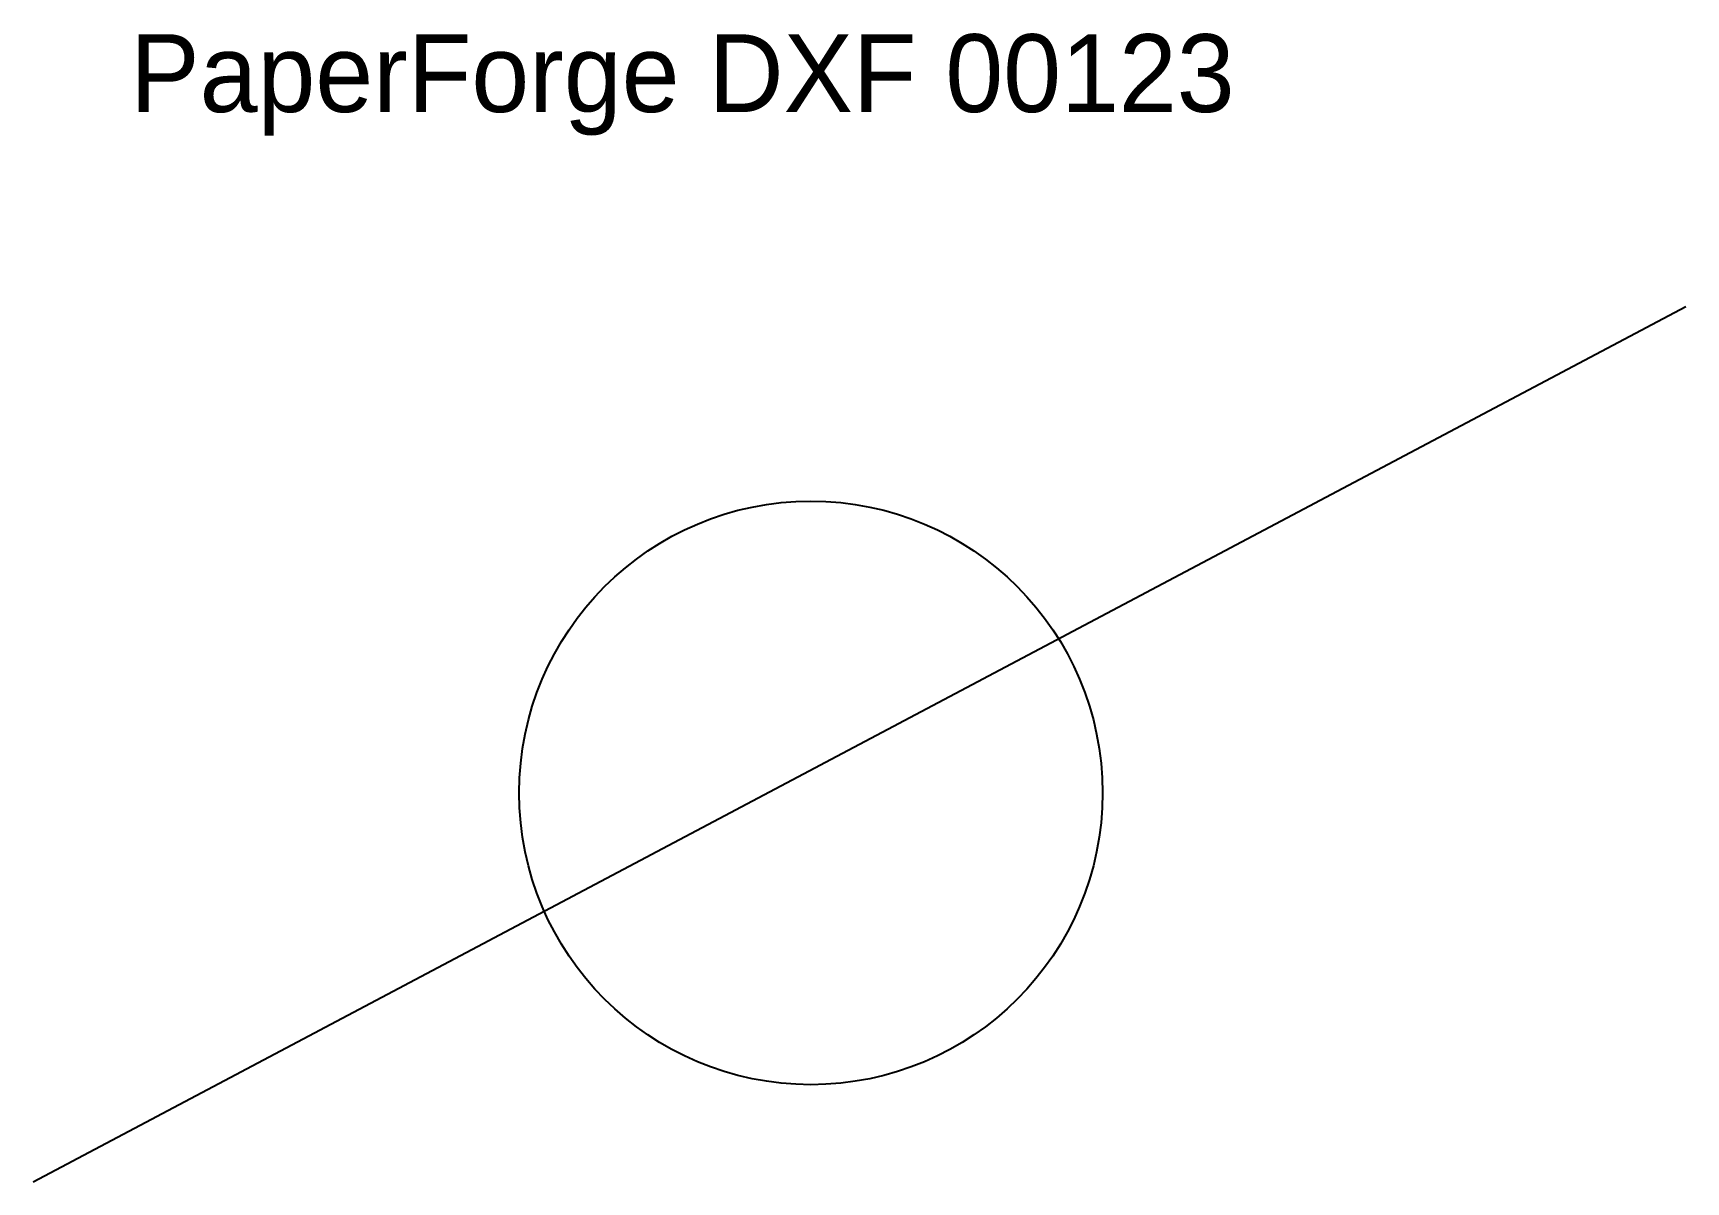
# Model space of a CAD drawing. Extents: x 10 to 180, y 10 to 128.
import ezdxf

# ---------------------------------------------------------------- set-up
doc = ezdxf.new("R2010")
doc.units = 0

msp = doc.modelspace()

# ---------------------------------------------------------------- linework, layer by layer
at = {"color": 1}
msp.add_line((10, 10), (180, 100), dxfattribs=at)
at = {"color": 5}
msp.add_circle((90, 50), 30, dxfattribs=at)

# ---------------------------------------------------------------- texts
msp.add_text('PaperForge DXF 00123', height=8).set_placement((20, 120))

doc.saveas('drawing.dxf')
